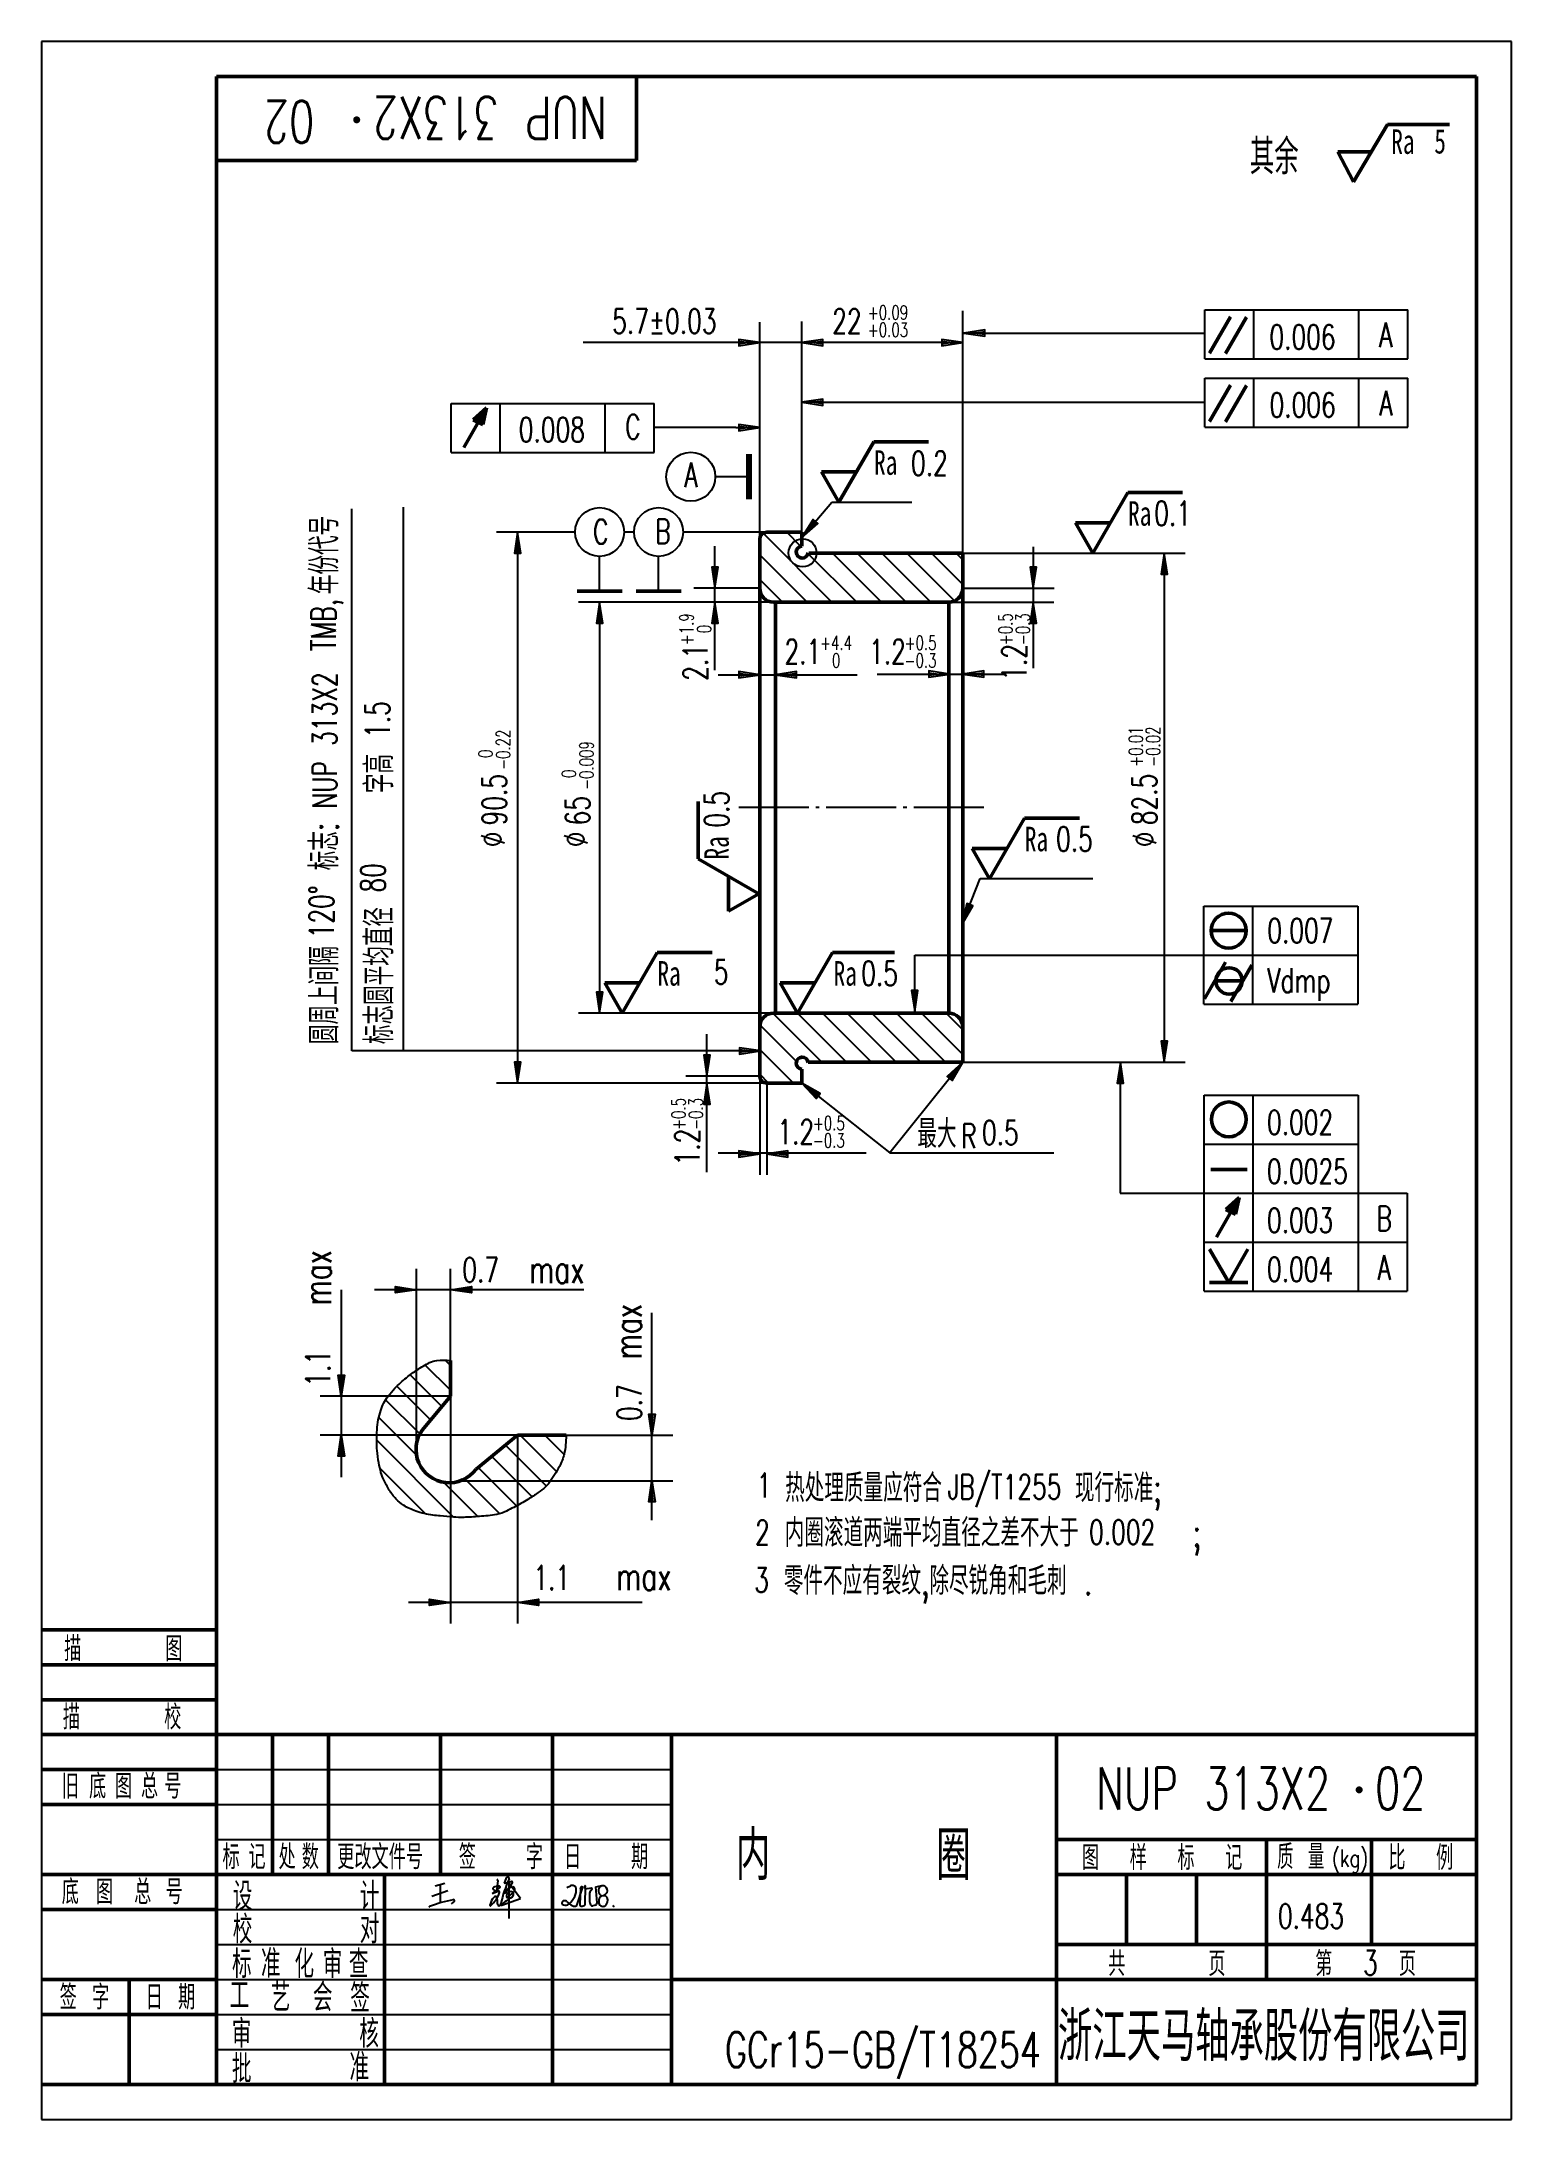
# Model space of a CAD drawing. Extents: x 0 to 210, y 0 to 297.
import ezdxf
from ezdxf.enums import TextEntityAlignment as Align

# ---------------------------------------------------------------- set-up
doc = ezdxf.new("R2010")
doc.units = 0
doc.header["$MEASUREMENT"] = 0
doc.linetypes.add('CENTER', pattern=[12.5, 10, -1, 0.5, -1])
doc.layers.get('0').update_dxf_attribs({"linetype": 'CONTINUOUS'})
doc.layers.get('DEFPOINTS').update_dxf_attribs({"linetype": 'CONTINUOUS'})
doc.layers.add('1', color=7, linetype='CONTINUOUS', lineweight=50)
doc.layers.add('粗实线', color=7, linetype='CONTINUOUS', lineweight=50)
for name, color, linetype in [('2', 7, 'CONTINUOUS'), ('3', 7, 'CENTER'), ('90', 7, 'CONTINUOUS'), ('文字', 7, 'CONTINUOUS')]:
    doc.layers.add(name, color=color, linetype=linetype)
doc.styles.add('HZ', font='txt.shx', dxfattribs={"width": 0.7, "bigfont": 'HZTXT.shx'})
doc.dimstyles.get("Standard").update_dxf_attribs({"dimtxt": 0.18, "dimasz": 0.18, "dimexe": 0.18, "dimexo": 0.0625, "dimgap": 0.09, "dimtad": 0, "dimtih": 1, "dimtoh": 1, "dimdec": 4, "dimzin": 0, "dimdsep": 46, "dimtxsty": 'Standard', "dimcen": 0.09, "dimadec": 0, "dimazin": 0, "dimtfac": 1, "dimtdec": 4, "dimtofl": 0, "dimtmove": 0, "dimatfit": 3, "dimfxl": 0, "dimtolj": 1, "dimtzin": 0, "dimarcsym": 0})

# ---------------------------------------------------------------- blocks, each defined once
blk = doc.blocks.new('BLK', base_point=(1, 0))
for points in [[(0, 0), (1, 0), (0, 0.15), (0, -0.15), (1, 0)], [(0, 0.07), (0.5, 0), (0, -0.07)]]:
    blk.add_lwpolyline(points)
blk = doc.blocks.new('*D1')
at = {"color": 0, "linetype": 'ByBlock'}
for p, q in [((131.61, 223.87), (163.4, 223.87)), ((160.4, 220.87), (160.4, 154.14)), ((131.61, 151.14), (163.4, 151.14))]:
    blk.add_line(p, q, dxfattribs=at)
at = {"layer": 'DEFPOINTS', "color": 0, "linetype": 'ByBlock'}
for p in [(131.61, 223.87), (131.61, 151.14), (160.4, 151.14)]:
    blk.add_point(p, dxfattribs=at)
at = {"color": 0, "linetype": 'ByBlock', "xscale": 3, "yscale": 3, "zscale": 3}
for p, rotation in [((160.4, 223.87), 90), ((160.4, 151.14), 270)]:
    blk.add_blockref('BLK', p, dxfattribs=dict(at, rotation=rotation))
blk = doc.blocks.new('*D3')
at = {"color": 0, "linetype": 'ByBlock'}
for p, q in [((104.85, 216.87), (76.73, 216.87)), ((79.73, 213.87), (79.73, 161.14)), ((104.85, 158.14), (76.73, 158.14))]:
    blk.add_line(p, q, dxfattribs=at)
at = {"layer": 'DEFPOINTS', "color": 0, "linetype": 'ByBlock'}
for p in [(104.85, 216.87), (79.73, 158.14), (104.85, 158.14)]:
    blk.add_point(p, dxfattribs=at)
at = {"color": 0, "linetype": 'ByBlock', "xscale": 3, "yscale": 3, "zscale": 3}
for p, rotation in [((79.73, 216.87), 90), ((79.73, 158.14), 270)]:
    blk.add_blockref('BLK', p, dxfattribs=dict(at, rotation=rotation))
blk = doc.blocks.new('*D17')
at = {"layer": '2', "color": 0, "lineweight": -2}
for p, q in [((108.61, 226.87), (108.61, 256.98)), ((128.61, 253.98), (111.61, 253.98))]:
    blk.add_line(p, q, dxfattribs=at)
at = {"layer": 'DEFPOINTS', "color": 0}
for p in [(108.61, 253.98), (131.61, 229.8), (108.61, 226.87)]:
    blk.add_point(p, dxfattribs=at)
at = {"layer": '2', "color": 0, "lineweight": -2, "xscale": 3, "yscale": 3, "zscale": 3, "rotation": 180}
blk.add_blockref('BLK', (108.61, 253.98), dxfattribs=at)
at = {"layer": '2', "color": 0, "lineweight": -2, "xscale": 3, "yscale": 3, "zscale": 3}
blk.add_blockref('BLK', (131.61, 253.98), dxfattribs=at)
blk = doc.blocks.new('*X5')
at = {"color": 0}
for p, q in [((58.41, 104.22), (54.8, 107.83)), ((58.41, 107.76), (57.65, 108.52)), ((55.59, 99.98), (50.76, 104.8)), ((57.18, 101.91), (52.66, 106.44)), ((54.05, 97.98), (49.16, 102.87)), ((53.57, 94.93), (48.18, 100.31)), ((58.87, 86.09), (47.88, 97.07)), ((72.12, 90.51), (66.26, 96.37)), ((73.56, 92.61), (68.36, 97.81)), ((74.65, 95.06), (71.9, 97.81)), ((54.86, 86.56), (48.34, 93.08)), ((67.86, 87.7), (62.37, 93.19)), ((70.09, 89.01), (64.32, 94.78)), ((62.32, 86.18), (57.41, 91.08)), ((65.46, 86.57), (60.47, 91.56))]:
    blk.add_line(p, q, dxfattribs=at)

msp = doc.modelspace()

# ---------------------------------------------------------------- linework, layer by layer
for p, q in [((108.60825, 253.97539), (77.3597, 253.97539)), ((99.20684, 241.81752), (99.63077, 241.81752)), ((55.75446, 31.89466), (58.04083, 32.72955)), ((56.25239, 33.37518), (57.60787, 33.76308)), ((56.94099, 33.57224), (56.96532, 30.95128)), ((65.53326, 33.18976), (64.38089, 32.29034)), ((65.01744, 32.52068), (64.52356, 32.91555)), ((65.16933, 34.16753), (65.01744, 32.52068)), ((66.34515, 34.40493), (66.10761, 33.77582)), ((66.10761, 33.77582), (66.34515, 33.83517)), ((67.29346, 33.83766), (66.34941, 32.41102)), ((68.40533, 31.56377), (66.77183, 33.77143)), ((66.77183, 33.77143), (66.77379, 32.36935)), ((67.21856, 33.74698), (67.21856, 33.74698)), ((75.03202, 33.16935), (75.57424, 33.38611)), ((76.4583, 30.57732), (77.33584, 33.2084)), ((77.01955, 33.02302), (76.89179, 30.77946)), ((77.01955, 32.9683), (77.11081, 33.22366)), ((77.0743, 33.13246), (77.01955, 33.02302)), ((77.33584, 33.2084), (77.18958, 33.25712)), ((77.54883, 33.29662), (77.54883, 33.07774)), ((77.54883, 33.07774), (77.65834, 32.9683)), ((77.64009, 30.7065), (77.69484, 33.3331)), ((77.65834, 32.9683), (78.55264, 33.09598)), ((78.57089, 32.84061), (78.35188, 32.49405)), ((79.19143, 33.2419), (80.06259, 33.41622)), ((79.39219, 30.96186), (79.19143, 33.2419)), ((25, 30), (89.99995, 30)), ((55.30931, 30.40653), (55.44544, 30.45624)), ((58.97862, 31.2053), (58.50107, 30.8341)), ((64.38089, 32.29034), (65.24791, 32.60843)), ((65.74437, 30.64172), (68.40533, 31.56377)), ((66.34941, 32.41102), (66.28185, 32.37726)), ((66.77379, 32.36935), (66.77272, 28.73591)), ((78.29713, 32.2022), (78.27887, 31.32667)), ((79.26443, 30.72474), (79.39219, 30.96186)), ((81.54582, 30.56057), (81.81958, 30.39641)), ((25, 25), (89.99995, 25)), ((25, 20), (89.99995, 20)), ((25, 15), (89.99995, 15)), ((25, 10), (89.99995, 10))]:
    msp.add_line(p, q)
at = {"const_width": 0.5, "flags": 128}
for points in [[(44.77266, 285.81205, 1), (45.27266, 285.81205, 1)], [(187.99683, 47.10644, 1), (188.49683, 47.10644, 1)]]:
    msp.add_lwpolyline(points, format="xyb", close=True, dxfattribs=at)
for centre, radius, start, end in [((64.61478, 33.02963), 0.14607, 108.9005078, 231.3566021), ((65.93555, 29.17209), 4.22345, 98.0146679, 108.9005078), ((65.01256, 34.14423), 0.15849, 8.4525573, 84.1442321), ((65.36952, 33.19213), 0.16376, 359.1714359, 98.0146679), ((84.67697, 26.42675), 19.57483, 155.9855785, 167.0616906), ((67.58282, 31.4302), 1.84234, 97.9202994, 142.0603178), ((66.61833, 34.28177), 0.29965, 104.5678325, 155.7329048), ((65.78256, 36.77973), 2.99782, 280.8166613, 287.7523891), ((66.6425, 34.44382), 0.16213, 341.7540804, 127.8769993), ((66.33086, 36.48048), 2.58187, 278.1438691, 288.0077035), ((67.15209, 33.87905), 0.14785, 296.7181922, 98.9713927), ((67.18088, 32.83141), 0.44869, 315.4460481, 70.7292572), ((75.83847, 32.91078), 0.54383, 16.1691007, 119.0694681), ((74.43716, 32.74554), 1.94953, 332.460007, 9.3488615), ((77.16013, 33.16872), 0.09318, 71.5750642, 202.902758), ((77.5646, 33.33229), 0.039, 246.154342, 1.1941956), ((77.64921, 33.33405), 0.04564, 358.8058044, 181.1941956), ((78.56223, 33.02883), 0.06783, 339.2267202, 98.1253977), ((80.61717, 32.24933), 2.12999, 159.2267202, 163.8830539), ((80.371, 32.66951), 0.81759, 126.6989745, 245.1596607), ((80.18718, 32.57155), 0.81279, 70.3740262, 112.022584), ((80.06105, 32.65405), 0.79113, 341.2844619, 59.7018298), ((63.55492, 8.1393), 23.74467, 101.5909492, 109.9700076), ((58.87394, 31.29512), 0.13793, 319.371577, 130.6622652), ((66.4034, 30.08262), 2.42292, 137.0124048, 164.1275062), ((63.71499, 30.67142), 0.36541, 348.9199235, 11.6616905), ((64.13681, 30.60012), 0.06322, 179.0259282, 317.3946354), ((61.34162, 33.81614), 4.3238, 311.0887327, 341.1893868), ((64.84242, 31.60813), 0.24637, 50.3483882, 149.0956111), ((62.58744, 30.89555), 2.57541, 357.3547718, 20.5080306), ((65.47605, 30.82504), 0.31961, 188.7008982, 224.456308), ((65.29933, 32.46829), 0.14927, 25.1165159, 110.1466896), ((65.35815, 30.70936), 0.15444, 224.456308, 309.5217625), ((65.3175, 32.47681), 0.1292, 334.8834841, 25.1165159), ((65.1786, 30.92701), 0.4366, 309.5217625, 344.3994333), ((78.74901, 13.09848), 21.95004, 121.6827134, 126.7739565), ((65.70067, 30.74615), 0.11321, 215.420078, 292.7068906), ((66.22686, 32.4873), 0.12301, 142.0603178, 296.5518119), ((66.95664, 31.88406), 0.55875, 146.2303749, 188.9941729), ((66.5592, 31.90075), 0.18621, 213.9675398, 354.8577194), ((67.06243, 31.94319), 0.62325, 92.3396666, 156.205066), ((42.34626, 61.80943), 38.611, 309.1906386, 310.6533732), ((67.01367, 32.14482), 0.42174, 299.3725836, 86.8302727), ((74.72877, 30.83383), 0.43642, 39.2816282, 162.217783), ((74.71849, 31.05726), 0.41519, 192.5394353, 247.1048652), ((74.85837, 31.38848), 0.77474, 247.1048652, 312.8995645), ((77.02102, 33.08485), 2.77837, 225.2955946, 244.4912331), ((72.80782, 33.59516), 3.78708, 312.8995645, 332.460007), ((76.14141, 31.02444), 0.54802, 234.6730877, 305.3269123), ((77.17444, 30.76336), 0.28311, 176.7408638, 283.0907307), ((62.69795, 93.018), 64.19874, 283.0907307, 283.3751901), ((77.52048, 30.6798), 0.12255, 283.3751901, 12.5835602), ((79.63161, 31.29847), 1.35303, 178.8058266, 208.5522016), ((78.69184, 32.27921), 0.40216, 147.7091488, 191.0392829), ((78.68292, 30.78225), 0.27298, 208.5522016, 288.9694749), ((79.42965, 28.60981), 2.02421, 97.8002648, 108.9694749), ((79.13754, 30.74219), 0.12809, 277.8002648, 352.1658628), ((80.29128, 31.29024), 0.68974, 41.1882349, 195.3508845), ((80.14678, 30.98417), 0.53508, 166.6584756, 240.3898405), ((80.18718, 31.27245), 0.81279, 247.977416, 289.6259738), ((79.51548, 33.58359), 1.75416, 293.5900447, 317.5757868), ((79.81541, 31.35765), 1.06748, 307.1571451, 21.2451227)]:
    msp.add_arc(centre, radius, start, end)
at = {"layer": '1'}
for p, q in [((25, 292), (25, 5)), ((205, 292), (25, 292)), ((85, 280), (85, 292)), ((205, 5), (205, 292)), ((25, 280), (85, 280)), ((166.84096, 252.4389), (169.84096, 257.63506)), ((169.15042, 252.39855), (172.15042, 257.5947)), ((166.84096, 242.68023), (169.84096, 247.87638)), ((169.15042, 242.63987), (172.15042, 247.83603)), ((60.31038, 238.9999), (63.56038, 244.62906)), ((63.56038, 244.62906), (61.67493, 242.9293)), ((62.95245, 243.61088), (62.09678, 242.7709)), ((62.98248, 243.64663), (62.72728, 242.46707)), ((63.56038, 244.62906), (63.05754, 242.27048)), ((61.67493, 242.9293), (63.05754, 242.27048)), ((60.31038, 238.9999), (60.31038, 238.9999)), ((100.9245, 231.60235), (100.9245, 238.00235)), ((101.2245, 231.60235), (101.2245, 238.00235)), ((102.60825, 225.87294), (102.60825, 149.13512)), ((108.60825, 226.87294), (103.60825, 226.87294)), ((108.60825, 226.87294), (108.60825, 224.87294)), ((131.60825, 223.87294), (109.60825, 223.87294)), ((131.60825, 223.87294), (131.60825, 151.13512)), ((76.52761, 218.43203), (82.92761, 218.43203)), ((84.96424, 218.43203), (91.36424, 218.43203)), ((104.60825, 216.87294), (129.60825, 216.87294)), ((104.84905, 216.87294), (104.84905, 158.13512)), ((129.60825, 216.87294), (129.60825, 158.13048)), ((167.05983, 169.93025), (172.05983, 169.93025)), ((167.21102, 169.93025), (167.21102, 169.93025)), ((166.14754, 160.1946), (169.14754, 165.39075)), ((169.92815, 159.77893), (172.92815, 164.97509)), ((167.85653, 162.76356), (171.59446, 162.76356)), ((104.60825, 158.13512), (129.60825, 158.13512)), ((108.60825, 148.13512), (108.60825, 150.13512)), ((131.60825, 151.13512), (109.50233, 151.13512)), ((108.60825, 148.13512), (103.60825, 148.13512)), ((167.23889, 142.92929), (167.23889, 142.92929)), ((167.07603, 135.7626), (172.25811, 135.7626)), ((167.85437, 126.12958), (171.10437, 131.75874)), ((171.10437, 131.75874), (169.21892, 130.05898)), ((170.49645, 130.74056), (169.64077, 129.90058)), ((170.52647, 130.77631), (170.27127, 129.59675)), ((171.10437, 131.75874), (170.60153, 129.40016)), ((169.21892, 130.05898), (170.60153, 129.40016)), ((167.85437, 126.12958), (167.85437, 126.12958)), ((169.61359, 119.62999), (166.86359, 124.39313)), ((169.61359, 119.62999), (172.36359, 124.39313)), ((166.86359, 119.62999), (172.36359, 119.62999)), ((58.41069, 108.46627), (58.41069, 103.37274)), ((58.41069, 103.40034), (54.41113, 98.55693)), ((68.01682, 97.80572), (62.07109, 92.94791)), ((68.01682, 97.80572), (74.9433, 97.80572)), ((0, 70), (25, 70)), ((0, 65), (25, 65)), ((0, 60), (25, 60)), ((0, 55), (25, 55)), ((25, 55), (205, 55)), ((33, 55), (33, 35)), ((41, 55), (41, 35)), ((57, 55), (57, 35)), ((73, 55), (73, 35)), ((89.99995, 55), (89.99995, 5)), ((145, 55), (145, 5)), ((0, 50), (25, 50)), ((0, 45), (25, 45)), ((145, 40), (205, 40)), ((175, 40), (175, 20)), ((190, 40), (190, 25)), ((0, 35), (25, 35)), ((145, 35), (205, 35)), ((155, 35), (155, 25)), ((165, 35), (165, 25)), ((0, 30), (25, 30)), ((145, 25), (205, 25)), ((0, 20), (25, 20)), ((12.5, 20), (12.5, 5)), ((89.99995, 20), (145, 20)), ((145, 20), (205, 20)), ((0, 15), (25, 15)), ((0, 5), (205, 5))]:
    msp.add_line(p, q, dxfattribs=at)
for centre, radius in [((169.59789, 169.93025), 2.5), ((169.66545, 162.73675), 1.87837), ((169.62576, 142.92929), 2.5)]:
    msp.add_circle(centre, radius, dxfattribs=at)
for centre, radius, start, end in [((103.60825, 225.87294), 1, 90, 180), ((108.66722, 224.0201), 0.84797, 93.8408325, 354.5898004), ((104.60825, 218.87294), 2, 180, 270), ((129.60825, 218.8683), 2, 270, 0), ((104.60825, 156.13512), 2, 90, 180), ((129.60825, 156.13048), 2, 0, 90), ((108.66722, 150.98796), 0.84797, 5.4101996, 266.1591675), ((103.60825, 149.13512), 1, 180, 270), ((58.24111, 95.75242), 4.747, 143.7864898, 323.7864898)]:
    msp.add_arc(centre, radius, start, end, dxfattribs=at)
at = {"layer": '2'}
for p, q in [((0, 297), (0, 0)), ((210, 297), (0, 297)), ((210, 0), (210, 297)), ((131.60825, 223.87294), (131.60825, 258.53438)), ((166.19309, 258.64792), (195.19309, 258.64792)), ((166.19309, 251.64792), (166.19309, 258.64792)), ((173.19309, 251.64792), (173.19309, 258.64792)), ((188.19309, 251.64792), (188.19309, 258.64792)), ((195.19309, 251.64792), (195.19309, 258.64792)), ((102.60825, 225.87294), (102.60825, 256.86973)), ((134.77306, 255.34286), (166.19309, 255.34286)), ((166.19309, 251.64792), (195.19309, 251.64792)), ((166.19309, 241.88925), (166.19309, 248.88925)), ((166.19309, 248.88925), (195.19309, 248.88925)), ((173.19309, 241.88925), (173.19309, 248.88925)), ((188.19309, 241.88925), (188.19309, 248.88925)), ((195.19309, 241.88925), (195.19309, 248.88925)), ((58.53899, 245.26714), (87.53899, 245.26714)), ((58.53899, 238.26714), (58.53899, 245.26714)), ((65.53899, 238.26714), (65.53899, 245.26714)), ((80.53899, 238.26714), (80.53899, 245.26714)), ((87.53899, 238.26714), (87.53899, 245.26714)), ((111.6079, 245.44561), (166.19309, 245.44561)), ((99.20684, 241.81752), (87.53899, 241.81752)), ((166.19309, 241.88925), (195.19309, 241.88925)), ((58.53899, 238.26714), (87.53899, 238.26714)), ((101.2245, 234.80235), (96.2245, 234.80235)), ((44.3148, 152.72386), (44.3148, 230.19241)), ((51.72819, 152.72386), (51.72819, 230.45557)), ((112.92012, 216.87294), (103.07449, 226.71857)), ((108.48118, 224.84741), (106.45565, 226.87294)), ((79.72761, 218.43203), (79.72761, 223.43203)), ((88.16424, 218.43203), (88.16424, 223.43203)), ((109.38458, 216.87294), (102.60825, 223.64927)), ((116.45565, 216.87294), (109.49454, 223.83405)), ((119.99119, 216.87294), (112.99119, 223.87294)), ((123.52672, 216.87294), (116.52672, 223.87294)), ((127.06225, 216.87294), (120.06225, 223.87294)), ((130.42711, 217.04361), (123.59779, 223.87294)), ((131.56264, 219.44362), (127.13332, 223.87294)), ((131.60825, 222.93354), (130.66886, 223.87294)), ((105.84905, 216.87294), (102.60825, 220.11374)), ((129.74445, 216.87294), (144.64445, 216.87294)), ((62.78342, 183.52151), (66.14336, 182.45567)), ((74.64274, 183.52151), (78.00268, 182.45567)), ((155.90155, 183.52151), (159.26149, 182.45567)), ((166.05511, 159.39778), (166.05511, 173.39778)), ((166.05511, 173.39778), (188.05511, 173.39778)), ((173.05511, 159.39778), (173.05511, 173.39778)), ((188.05511, 173.39778), (188.05511, 159.39778)), ((124.74497, 161.35763), (124.74497, 166.39778)), ((124.74497, 166.39778), (188.05511, 166.39778)), ((111.48279, 151.13512), (104.4865, 158.13141)), ((115.01832, 151.13512), (108.01832, 158.13512)), ((118.55386, 151.13512), (111.55386, 158.13512)), ((122.08939, 151.13512), (115.08939, 158.13512)), ((125.62493, 151.13512), (118.62493, 158.13512)), ((129.16046, 151.13512), (122.16046, 158.13512)), ((131.60825, 152.22286), (125.69599, 158.13512)), ((131.60825, 155.7584), (129.23153, 158.13512)), ((166.05511, 159.39778), (188.05511, 159.39778)), ((107.85404, 151.22834), (102.63308, 156.4493)), ((99.69142, 152.72386), (44.3148, 152.72386)), ((107.41172, 148.13512), (102.60825, 152.93859)), ((102.69142, 152.99092), (102.69142, 152.99092)), ((103.87619, 148.13512), (102.60825, 149.40306)), ((129.72916, 148.79653), (121.17516, 138.15084)), ((110.95716, 146.26894), (121.17516, 138.15084)), ((154.10926, 148.26175), (154.10926, 132.39682)), ((166.08298, 118.39682), (166.08298, 146.39682)), ((166.08298, 146.39682), (188.08298, 146.39682)), ((173.08298, 118.39682), (173.08298, 146.39682)), ((188.08298, 146.39682), (188.08298, 118.39682)), ((96.66091, 138.15167), (117.79751, 138.15167)), ((121.17516, 138.15084), (144.60857, 138.15084)), ((166.08298, 139.39682), (188.08298, 139.39682)), ((154.10926, 132.39682), (195.08298, 132.39682)), ((195.08298, 132.39682), (195.08298, 118.39682)), ((166.08298, 125.39682), (195.08298, 125.39682)), ((166.08298, 118.39682), (195.08298, 118.39682)), ((25, 50), (89.99995, 50)), ((25, 45), (89.99995, 45)), ((25, 40), (89.99995, 40)), ((0, 0), (210, 0))]:
    msp.add_line(p, q, dxfattribs=at)
at = {"layer": '2', "linetype": 'ByBlock'}
for p, q in [((76.22771, 226.87294), (65.00341, 226.87294)), ((68.00341, 226.87294), (68.00341, 148.13512)), ((84.66434, 226.87294), (83.22751, 226.87294)), ((103.92012, 226.87294), (91.66414, 226.87294)), ((96.20785, 207.13773), (96.20785, 224.87294)), ((141.69389, 224.79447), (141.69389, 207.44972)), ((102.60825, 218.87294), (93.20785, 218.87294)), ((131.60825, 218.8683), (144.69389, 218.8683)), ((96.6459, 206.49802), (116.50622, 206.49802)), ((119.38876, 206.5821), (137.60825, 206.5821)), ((95.05408, 135.39938), (95.05408, 155.13512)), ((102.60825, 149.13512), (92.05408, 149.13512)), ((102.60825, 149.13512), (102.60825, 135.00558)), ((103.60825, 148.13512), (65.00341, 148.13512)), ((103.60825, 148.13512), (103.60825, 135.00558)), ((53.553, 95.59854), (53.553, 121.59985)), ((58.41069, 108.46627), (58.41069, 121.59971)), ((42.81807, 118.59971), (42.81807, 91.80572)), ((77.45499, 118.59985), (47.553, 118.59985)), ((87.19292, 85.66067), (87.19292, 115.29884)), ((58.41069, 103.37274), (39.81807, 103.37274)), ((58.41069, 103.40034), (58.41069, 70.90119)), ((68.01682, 97.80572), (39.81807, 97.80572)), ((68.01682, 97.80572), (68.01682, 70.90119)), ((74.9433, 97.80572), (90.19292, 97.80572)), ((59.27099, 91.25549), (90.19292, 91.25549)), ((85.8311, 73.90119), (52.41069, 73.90119))]:
    msp.add_line(p, q, dxfattribs=at)
at = {"layer": '2'}
for points in [[(64.46339, 182.20047, 0.065754283), (64.93359, 182.26258, 0.078428939), (65.29746, 182.42471, 0.107173813), (65.58064, 182.71007, 0.166135476), (65.64295, 182.96607, 0.142966599), (65.56305, 183.2398, 0.107173813), (65.29746, 183.50743, 0.078428939), (64.93359, 183.66957, 0.065754283), (64.46339, 183.73167, 0.065754283), (63.99319, 183.66957, 0.078428939), (63.62932, 183.50743, 0.107173813), (63.36374, 183.2398, 0.142966599), (63.28384, 182.96607, 0.142966599), (63.36374, 182.69235, 0.107173813), (63.62932, 182.42471, 0.078428939), (63.99319, 182.26258, 0.065754283)], [(76.32271, 182.20047, 0.065754283), (76.79291, 182.26258, 0.078428939), (77.15678, 182.42471, 0.107173813), (77.43995, 182.71007, 0.166135476), (77.50226, 182.96607, 0.142966599), (77.42236, 183.2398, 0.107173813), (77.15678, 183.50743, 0.078428939), (76.79291, 183.66957, 0.065754283), (76.32271, 183.73167, 0.065754283), (75.85251, 183.66957, 0.078428939), (75.48864, 183.50743, 0.107173813), (75.22305, 183.2398, 0.142966599), (75.14315, 182.96607, 0.142966599), (75.22305, 182.69235, 0.107173813), (75.48864, 182.42471, 0.078428939), (75.85251, 182.26258, 0.065754283)], [(157.58152, 182.20047, 0.065754283), (158.05172, 182.26258, 0.078428939), (158.41559, 182.42471, 0.107173813), (158.69877, 182.71007, 0.166135476), (158.76108, 182.96607, 0.142966599), (158.68118, 183.2398, 0.107173813), (158.41559, 183.50743, 0.078428939), (158.05172, 183.66957, 0.065754283), (157.58152, 183.73167, 0.065754283), (157.11132, 183.66957, 0.078428939), (156.74745, 183.50743, 0.107173813), (156.48187, 183.2398, 0.142966599), (156.40197, 182.96607, 0.142966599), (156.48187, 182.69235, 0.107173813), (156.74745, 182.42471, 0.078428939), (157.11132, 182.26258, 0.065754283)]]:
    msp.add_lwpolyline(points, format="xyb", close=True, dxfattribs=at)
msp.add_lwpolyline([(74.9433, 97.74304, -0.053481246), (74.65887, 95.10588, -0.074803028), (73.98255, 93.32865, -0.020211567), (72.54245, 90.99747, -0.070899696), (72.016, 90.41551, -0.019345509), (70.95363, 89.59914, -0.014783453), (69.49402, 88.62831, -0.014422612), (68.49031, 88.04219, -0.007148996), (66.41661, 86.94833, -0.070029747), (65.03163, 86.47198, -0.040843204), (62.54357, 86.19771), (62.54357, 86.19771, -0.017613624), (60.30834, 86.05415, -0.026791635), (58.83565, 86.09048, -0.004786715), (56.95504, 86.25602, -0.008577527), (55.90835, 86.37643, -0.04840164), (53.45594, 86.94654, -0.063273666), (51.72006, 87.78832, -0.059131885), (50.63607, 88.69401, -0.052825876), (49.67846, 89.95084, -0.027104101), (48.88946, 91.4253, -0.039968029), (48.49253, 92.48867, -0.025158553), (48.17278, 93.87265, -0.020512796), (47.93709, 95.5984, -0.023681576), (47.88209, 96.75903, -0.014927689), (47.93709, 98.6009, -0.064644619), (48.46051, 101.33998, -0.078357586), (49.51333, 103.39061, -0.037966252), (50.47095, 104.5124, -0.025014202), (52.12538, 106.0178, -0.027654696), (53.66634, 107.14832, -0.025721375), (55.44299, 108.18031, -0.094968944), (56.46416, 108.47996, -0.051593671), (58.41069, 108.46627)], format="xyb", dxfattribs=at)
for centre, radius in [((92.75732, 234.80235), 3.5), ((79.72761, 226.8992), 3.5), ((88.16424, 226.8992), 3.5), ((108.72735, 223.91498), 2)]:
    msp.add_circle(centre, radius, dxfattribs=at)
at = {"layer": '3'}
msp.add_line((134.60825, 187.50403), (99.60825, 187.50403), dxfattribs=at)
at = {"layer": 'DEFPOINTS', "linetype": 'ByBlock'}
for p in [(102.60825, 225.87294), (131.60825, 223.87294)]:
    msp.add_point(p, dxfattribs=at)
at = {"layer": '粗实线', "color": 7}
for p, q in [((187.42898, 276.95016), (192.31451, 285.15722)), ((187.42898, 276.95016), (185.19083, 281.24708)), ((185.19148, 281.24584), (189.98612, 281.24584))]:
    msp.add_line(p, q, dxfattribs=at)
at = {"layer": '粗实线'}
for p, q in [((192.31451, 285.15722), (201.1601, 285.15722)), ((113.91056, 231.14874), (118.91056, 239.80899)), ((118.91056, 239.80899), (126.7397, 239.80899)), ((113.91056, 231.14874), (111.41056, 235.47887)), ((111.41056, 235.47887), (116.41056, 235.47887)), ((150.19865, 223.87294), (155.19865, 232.53319)), ((155.19865, 232.53319), (163.02779, 232.53319)), ((147.69865, 228.20307), (152.69865, 228.20307)), ((150.19865, 223.87294), (147.69865, 228.20307)), ((93.82399, 180.18213), (93.82399, 188.36079)), ((135.44989, 177.34314), (140.44989, 186.0034)), ((140.44989, 186.0034), (148.27903, 186.0034)), ((135.44989, 177.34314), (132.94989, 181.67327)), ((132.94989, 181.67327), (137.94989, 181.67327)), ((102.48425, 175.18213), (93.82399, 180.18213)), ((98.15412, 172.68213), (98.15412, 177.68213)), ((102.48425, 175.18213), (98.15412, 172.68213)), ((82.96048, 158.13512), (87.96048, 166.79538)), ((87.96048, 166.79538), (95.78962, 166.79538)), ((108.01832, 158.13512), (113.01832, 166.79538)), ((113.01832, 166.79538), (121.84479, 166.79538)), ((80.46048, 162.46525), (85.46048, 162.46525)), ((82.96048, 158.13512), (80.46048, 162.46525)), ((108.01832, 158.13512), (105.51832, 162.46525)), ((105.51832, 162.46525), (110.51832, 162.46525))]:
    msp.add_line(p, q, dxfattribs=at)
at = {"layer": '粗实线', "lineweight": 50}
for p, q in [((25, 35), (89.99995, 35)), ((48.99995, 5), (48.99995, 35)), ((73, 5), (73, 35))]:
    msp.add_line(p, q, dxfattribs=at)

# ---------------------------------------------------------------- block references
at = {"layer": '2', "xscale": 3, "yscale": 3, "zscale": 3}
for p, rotation in [((131.77306, 255.34286), 180), ((108.6079, 245.44561), 180), ((124.74497, 158.35763), 270), ((131.60825, 151.13512), 411.2175357162675), ((154.13623, 151.13512), 89.4847514749835), ((108.60825, 148.13512), 501.5332171977802)]:
    msp.add_blockref('BLK', p, dxfattribs=dict(at, rotation=rotation))
for p in [(102.60128, 253.96844), (102.64209, 241.81752), (102.69142, 152.72386)]:
    msp.add_blockref('BLK', p, dxfattribs=at)
at = {"layer": '2', "linetype": 'ByBlock', "yscale": 3, "zscale": 3}
for p, xscale, rotation in [((68.00341, 226.87294), 3, 90), ((104.84905, 206.49802), 3, 180), ((68.00341, 148.13512), 3, 270), ((53.553, 118.59985), -3, 180), ((42.81807, 103.37274), -3, 90), ((87.19292, 97.80572), -3, 90), ((42.81807, 97.80572), -3, 270), ((87.19292, 91.25549), -3, 270), ((58.41069, 73.90119), -3, 180)]:
    msp.add_blockref('BLK', p, dxfattribs=dict(at, xscale=xscale, rotation=rotation))
at = {"layer": '2', "color": 0, "linetype": 'ByBlock', "xscale": 3, "yscale": 3, "zscale": 3}
for p, rotation in [((96.20785, 218.87294), 270), ((141.69389, 218.8683), 270), ((96.20785, 216.87294), 90), ((141.69389, 216.87294), 90), ((131.60825, 206.5821), 180), ((95.05408, 149.13512), 270), ((95.05408, 148.13512), 90), ((103.60825, 138.00558), 180)]:
    msp.add_blockref('BLK', p, dxfattribs=dict(at, rotation=rotation))
for p in [(102.60825, 206.49802), (102.60825, 138.00558)]:
    msp.add_blockref('BLK', p, dxfattribs=at)
at = {"layer": '2', "linetype": 'ByBlock', "yscale": 3, "zscale": 3}
for p, xscale in [((129.74445, 206.5821), 3), ((58.41069, 118.59971), -3), ((68.01682, 73.90119), -3)]:
    msp.add_blockref('BLK', p, dxfattribs=dict(at, xscale=xscale))
at = {"layer": '2'}
msp.add_blockref('*X5', (0, 0), dxfattribs=at)

# ---------------------------------------------------------------- texts
at = {"width": 0.7}
for s, p in [('Ra', (192.83287, 280.95161)), ('5', (198.98059, 280.99074)), ('Ra', (118.9349, 235.07932)), ('Ra', (155.22299, 227.80352)), ('Ra', (140.47423, 181.27372)), ('Ra', (87.98482, 162.0657)), ('Ra', (113.15877, 162.0657))]:
    msp.add_text(s, height=3.5, dxfattribs=at).set_placement(p)
msp.add_text('Ra', height=3.5, rotation=90, dxfattribs=at).set_placement((98.17786, 180.08048))
at = {"layer": '2', "style": 'HZ', "width": 0.7}
for s, height, rotation, p in [('02', 6, 180, (38.95559, 288.51988)), ('圆周上间隔    标志:            年份代号     ', 4, 90, (42.4083, 153.69951)), ('TMB,', 3.5, 90, (42.02955, 209.87973)), ('标志圆平均直径      字高', 4, 90, (50.24446, 153.69951)), ('120%%d', 3.5, 90, (41.75391, 168.83101)), ('max', 4, 90, (41.37141, 116.37061)), ('max', 4, 90, (85.71821, 108.67869))]:
    msp.add_text(s, height=height, rotation=rotation, dxfattribs=at).set_placement(p)
at = {"layer": '2', "style": 'HZ'}
for s, height, width, p in [('其余', 4.998, 0.7, (172.61603, 278.02446, 3.57)), ('A', 3.5, 0.7, (191.11266, 253.3279)), ('A', 3.5, 0.7, (191.13572, 243.55439)), ('C', 3.5, 0.7, (83.37551, 240.18335)), ('A', 3.5, 0.7, (91.84213, 233.3254)), ('B', 3.5, 0.7, (87.66885, 225.24127)), ('C', 3.5, 0.7, (78.79439, 225.18766)), ('最大', 4, 0.7, (125.1275, 138.86885)), ('R', 3.5, 0.7, (131.38318, 138.82998)), ('B', 3.5, 0.7, (190.7193, 127.02451)), ('max', 4, 0.7, (69.63852, 119.53737)), ('A', 3.5, 0.7, (190.88246, 120.02318)), ('1', 3.5, 0.7, (102.17095, 88.88927)), ('热处理质量应符合       现行标准;', 4, 0.7, (106.23751, 88.25748)), ('JB/T1255', 3.5, 0.7, (129.44679, 88.6695)), ('内圈滚道两端平均直径之差不大于      ;', 4, 0.7, (106.18114, 81.84856)), ('2', 3.5, 0.7, (101.94428, 82.14771)), ('max', 4, 0.7, (82.07422, 75.66713)), ('3', 3.5, 0.7, (101.81402, 75.34651)), ('描', 3.5, 0.7, (3.22753, 65.50101)), ('图', 3.5, 0.7, (17.66888, 65.50101)), ('描', 3.5, 0.7, (3.03238, 55.74288)), ('校', 3.5, 0.7, (17.51876, 55.74288)), ('旧', 3.5, 0.7, (2.88226, 45.85964)), ('底', 3.5, 0.7, (6.78533, 45.85964)), ('图', 3.5, 0.7, (10.49324, 45.85964)), ('总', 3.5, 0.7, (14.20115, 45.85964)), ('号', 3.5, 0.7, (17.51876, 45.85964)), ('02', 6, 0.7, (190.51462, 44.32265)), ('内     圈', 7, 0.7, (99.19748, 34.21951)), ('标', 3.5, 0.7, (25.8503, 35.76194)), ('记', 3.5, 0.7, (29.55821, 35.76194)), ('处', 3.5, 0.7, (33.85158, 35.76194)), ('数', 3.5, 0.7, (37.16919, 35.76194)), ('更改文件号', 3.5, 0.7, (42.24318, 35.76194)), ('签   字', 3.5, 0.7, (59.61182, 35.76194)), ('日   期', 3.5, 0.7, (74.63862, 35.76194)), ('图  样  标  记', 3.5, 0.7, (148.64674, 35.65471)), ('质 量', 3.5, 0.666, (176.52363, 35.77982)), ('比  例', 3.5, 0.7, (192.42112, 35.65471)), ('底', 3.5, 0.7, (2.88226, 30.75777)), ('图', 3.5, 0.7, (7.7611, 30.75777)), ('总', 3.5, 0.7, (13.22539, 30.75777)), ('号', 3.5, 0.7, (17.71391, 30.75777)), ('共     页', 3.5, 0.7, (152.38467, 20.49923)), ('第    页', 3.5, 0.7, (181.97291, 20.49923)), ('3', 3.5, 0.7, (188.81065, 20.62523)), ('签 字', 3.5, 0.7, (2.58203, 15.70952)), ('日 期', 3.5, 0.7, (14.87668, 15.70952))]:
    msp.add_text(s, height=height, dxfattribs=dict(at, width=width)).set_placement(p)
at = {"layer": '2', "style": 'HZ', "width": 0.688541}
msp.add_text('(kg)', height=2.5, dxfattribs=at).set_placement((184.3748, 36.08364), (189.53885, 36.08364), align=Align.FIT)
at = {"layer": '90', "style": 'HZ', "width": 0.7}
for s, height, rotation, p in [('NUP 313X2', 6, 180, (80.76398, 289.09526)), ('+1.9', 2, 90, (93.14472, 210.7269)), ('+0.5', 2, 90, (138.7055, 210.7269)), ('-0.3', 2, 90, (141.2055, 210.7269)), ('0', 2, 90, (95.64472, 212.4269)), ('2.1', 3.5, 90, (95.14472, 205.64357)), ('1.2', 3.5, 90, (140.7055, 205.64357)), ('NUP 313X2', 3.5, 90, (42.18443, 187.32382)), ('1.5', 3.5, 90, (49.73308, 197.46789)), ('-0.22', 2, 90, (66.92717, 192.89937)), ('-0.009', 2, 90, (78.83152, 190.04104)), ('+0.01', 2, 90, (157.33513, 193.34345)), ('-0.02', 2, 90, (159.83513, 193.34345)), ('0', 2, 90, (64.42717, 194.59937)), ('90.5', 3.5, 90, (66.42717, 184.9577)), ('0', 2, 90, (76.33152, 191.74104)), ('82.5', 3.5, 90, (159.33513, 184.99345)), ('65', 3.5, 90, (78.33152, 184.9577)), ('80', 3.5, 90, (49.10324, 175.36751)), ('+0.5', 2, 90, (91.98881, 141.44697)), ('-0.3', 2, 90, (94.48881, 141.44697)), ('1.2', 3.5, 90, (93.98881, 136.36364)), ('1.1', 3.5, 90, (41.21922, 104.74079)), ('0.7', 3.5, 90, (85.71821, 99.82109))]:
    msp.add_text(s, height=height, rotation=rotation, dxfattribs=at).set_placement(p)
for s, height, p in [('5.7%%p0.03', 3.5, (81.5274, 255.29055)), ('22', 3.5, (112.96189, 255.29055)), ('+0.09', 2, (118.04522, 257.29055)), ('+0.03', 2, (118.04522, 254.79055)), ('0.006', 3.5, (175.42427, 253.0186)), ('0.006', 3.5, (175.4447, 243.29197)), ('0.008', 3.5, (68.17968, 239.77919)), ('2.1', 3.5, (106.13918, 208.04837)), ('+4.4', 2, (111.22251, 210.04837)), ('1.2', 3.5, (118.22153, 208.04837)), ('+0.5', 2, (123.30487, 210.04837)), ('0', 2, (112.92251, 207.54837)), ('-0.3', 2, (123.30487, 207.54837)), ('0.007', 3.5, (175.12801, 168.16979)), ('Vdmp', 3.5, (175.12801, 161.05672)), ('1.2', 3.5, (105.11454, 139.41975)), ('+0.5', 2, (110.19788, 141.41975)), ('0.5', 3.5, (134.35696, 139.30484)), ('0.002', 3.5, (175.08463, 140.75878)), ('-0.3', 2, (110.19788, 138.91975)), ('0.0025', 3.5, (175.08463, 133.75878)), ('0.003', 3.5, (175.08463, 126.75878)), ('0.7', 3.5, (60.10928, 119.6969)), ('0.004', 3.5, (175.08463, 119.75878)), ('0.002', 3.5, (149.66181, 82.19088)), ('1.1', 3.5, (70.25841, 75.68703)), ('NUP 313X2', 6, (150.67333, 44.32265)), ('0.483', 3.5, (176.64372, 27.30847)), ('GCr15-GB/T18254', 5, (97.62167, 7.45264))]:
    msp.add_text(s, height=height, dxfattribs=at).set_placement(p)
for s, p in [('0.2', (126.8461, 234.97141)), ('0.1', (161.59301, 227.81744)), ('0.5', (147.57386, 181.26901)), ('5', (97.092, 162.27014)), ('0.5', (119.73142, 162.05701))]:
    msp.add_text(s, height=3.5, dxfattribs=at).set_placement(p, align=Align.CENTER)
msp.add_text('0.5', height=3.5, rotation=90, dxfattribs=at).set_placement((98.19898, 187.2652), align=Align.CENTER)
at = {"layer": '文字', "style": 'HZ', "width": 0.7}
msp.add_text('零件不应有裂纹,除尽锐角和毛刺 .', height=4, dxfattribs=at).set_placement((106.04678, 74.98505))
for s, height, p in [('设   ', 4, (32.46079, 32.05063)), (' 计', 4, (45.61695, 32.05063)), ('校   ', 4, (32.46079, 27.37108)), (' 对', 4, (45.61695, 27.37108)), ('标   ', 4, (32.36087, 22.41267)), ('准', 4, (32.73987, 22.4672)), ('化   ', 4, (41.27461, 22.41267)), ('审', 4, (41.57223, 22.41267)), ('查', 4, (45.29953, 22.41267)), ('工', 4, (28.27782, 17.71441)), ('艺', 4, (34.14426, 17.63822)), ('会', 4, (40.16118, 17.66203)), ('签', 4, (45.50191, 17.56203)), ('浙江天马轴承股份有限公司', 7, (174.62155, 12.2122)), ('审   ', 4, (32.32112, 12.46393)), (' 核', 4, (45.55388, 12.46393)), ('批   ', 4, (32.33621, 7.43503)), ('准', 4, (45.39148, 7.61446))]:
    msp.add_text(s, height=height, dxfattribs=at).set_placement(p, align=Align.MIDDLE)

# ---------------------------------------------------------------- dimensions: what is measured, and where the dimension line sits
at = {"layer": '2'}
dim = msp.add_linear_dim(base=(108.60825, 253.97539), p1=(131.60825, 229.80234), p2=(108.60825, 226.87294), text=' ', dimstyle='Standard', override={"dimtxt": 3.5, "dimasz": 3, "dimexe": 3, "dimexo": 0, "dimtad": 1, "dimtih": 0, "dimtoh": 0, "dimtxsty": 'HZ', "dimblk": 'BLK', "dimse1": 1, "dimtmove": 2, "dimldrblk": 'BLK'}, dxfattribs=at)
dim.commit()
dim.dimension.update_dxf_attribs({"geometry": '*D17', "text_midpoint": (120.10825, 253.97539)})
for base, p1, p2, picture, middle in [((160.39792, 151.13512), (131.60825, 223.87294), (131.60825, 151.13512), '*D1', (156.89792, 187.50403)), ((79.72761, 158.13512), (104.84905, 216.87294), (104.84905, 158.13512), '*D3', (76.22761, 187.50403))]:
    dim = msp.add_linear_dim(base=base, p1=p1, p2=p2, angle=90, text='  ', dimstyle='Standard', dxfattribs=at)
    dim.commit()
    dim.dimension.update_dxf_attribs({"geometry": picture, "text_midpoint": middle})

# ---------------------------------------------------------------- leaders
for points, override in [([(108.60825, 226.11519), (112.92074, 231.14807), (124.35164, 231.15572)], {"dimtxt": 3.5, "dimasz": 3, "dimexe": 3, "dimexo": 0, "dimgap": 0.09, "dimtad": 0, "dimtih": 0, "dimtoh": 0, "dimtxsty": 'HZ', "dimse1": 1, "dimtmove": 2, "dimldrblk": 'BLK'}), ([(131.53939, 170.84631), (134.08108, 177.35486), (150.21005, 177.35486)], {"dimtxt": 3.5, "dimasz": 3, "dimexe": 3, "dimexo": 0, "dimgap": 0.09, "dimtad": 0, "dimtih": 0, "dimtoh": 0, "dimtxsty": 'HZ', "dimtmove": 2, "dimldrblk": 'BLK'})]:
    msp.add_leader(points, dimstyle='Standard', override=override)

doc.saveas('drawing.dxf')
